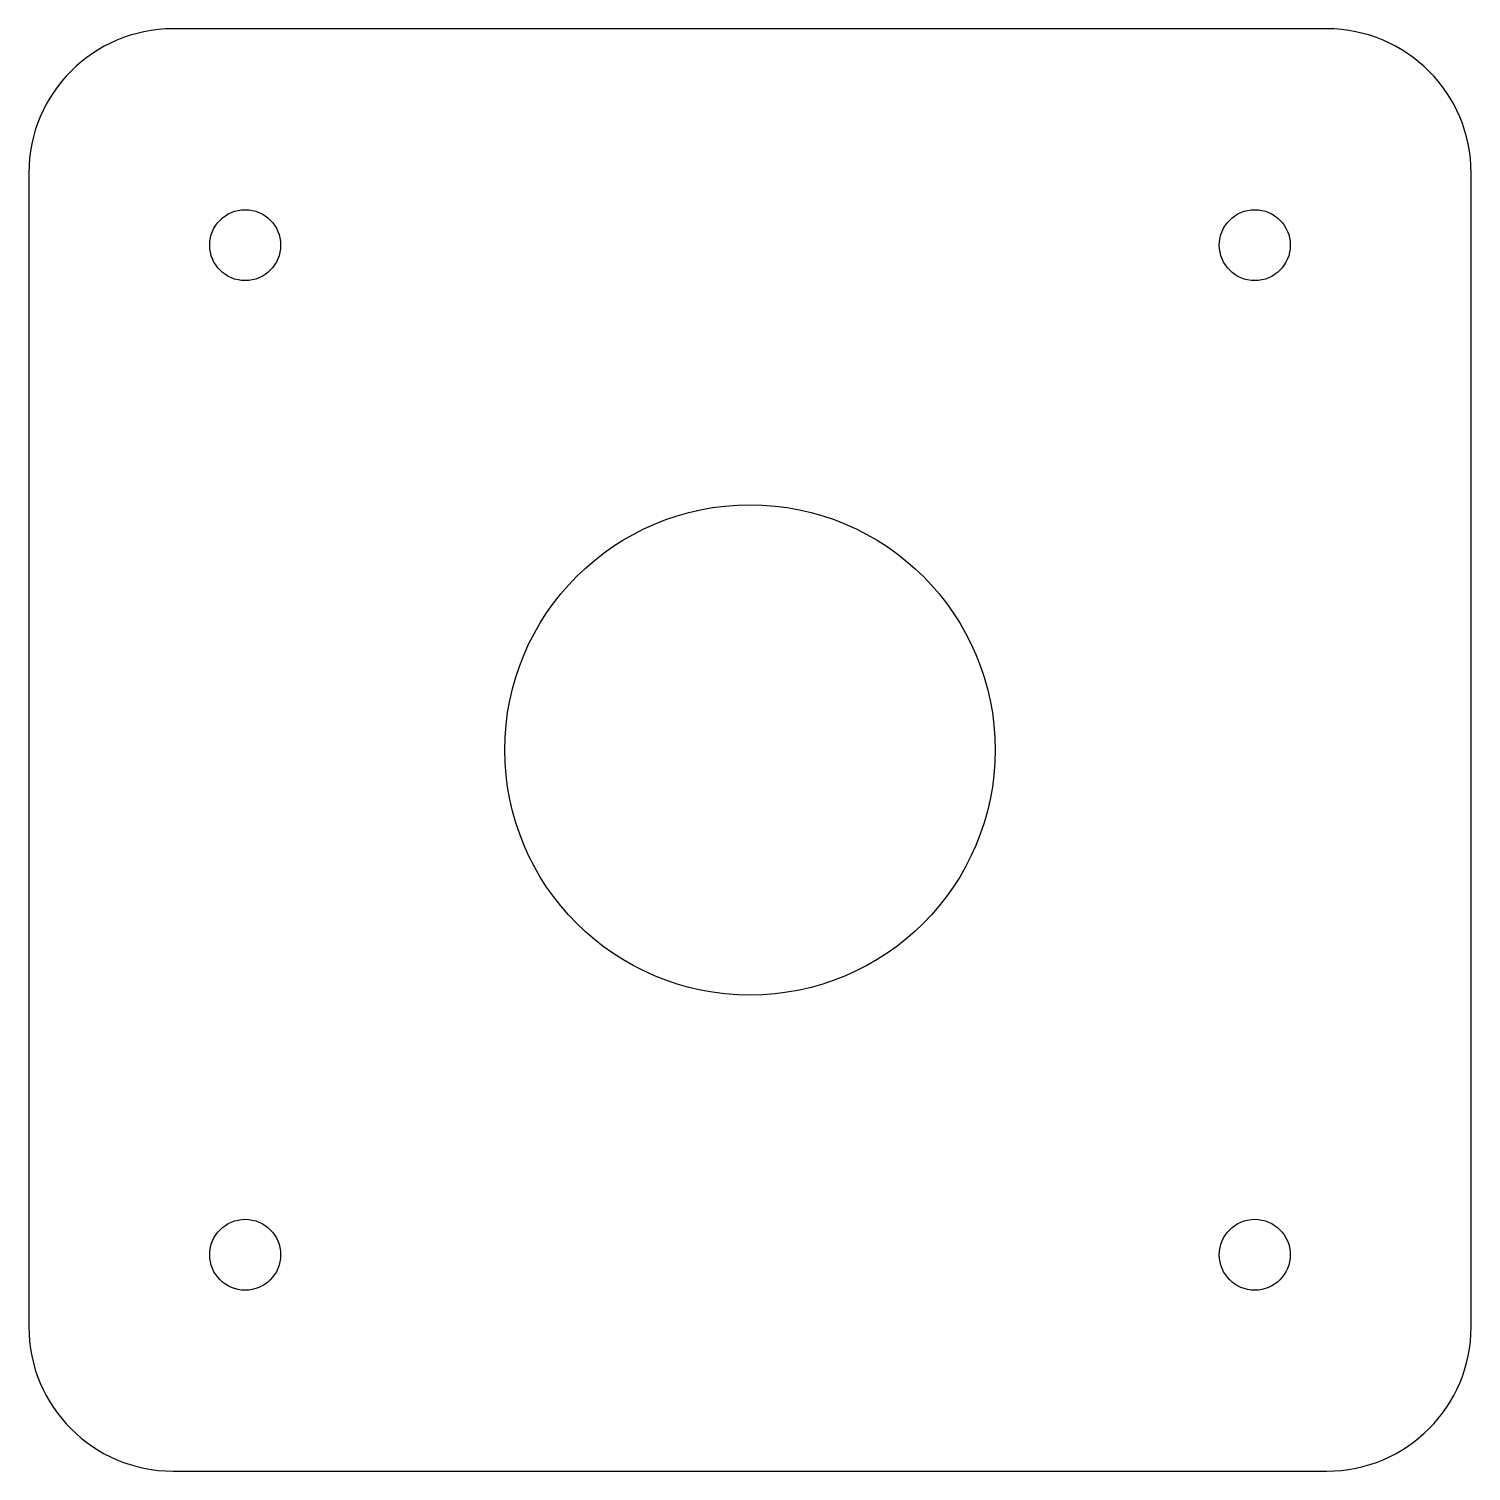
# Model space of a CAD drawing. Header units: millimetres. Extents: x 221 to 321, y 155 to 255.
import ezdxf

# ---------------------------------------------------------------- set-up
doc = ezdxf.new("R2010")
doc.units = ezdxf.units.MM
doc.layers.add('BASE_SISTEMA', color=7, linetype='Continuous')
doc.layers.add('Default', color=7, linetype='Continuous')

# ---------------------------------------------------------------- blocks, each defined once
blk = doc.blocks.new('SE')
at = {"layer": 'BASE_SISTEMA', "color": 7, "linetype": 'Continuous'}
for p, q in [((311.23, 255.2), (231.23, 255.2)), ((221.23, 245.2), (221.23, 165.2)), ((321.23, 165.2), (321.23, 245.2)), ((231.23, 155.2), (311.23, 155.2))]:
    blk.add_line(p, q, dxfattribs=at)
for centre, radius in [((236.23, 240.2), 2.46), ((306.23, 240.2), 2.46), ((271.23, 205.2), 17), ((236.23, 170.2), 2.46), ((306.23, 170.2), 2.46)]:
    blk.add_circle(centre, radius, dxfattribs=at)
for centre, start, end in [((231.23, 245.2), 90, 180), ((311.23, 245.2), 0, 90), ((231.23, 165.2), 180, 270), ((311.23, 165.2), 270, 0)]:
    blk.add_arc(centre, 10, start, end, dxfattribs=at)

msp = doc.modelspace()

# ---------------------------------------------------------------- block references
at = {"layer": 'Default'}
msp.add_blockref('SE', (0, 0), dxfattribs=at)

doc.saveas('drawing.dxf')
